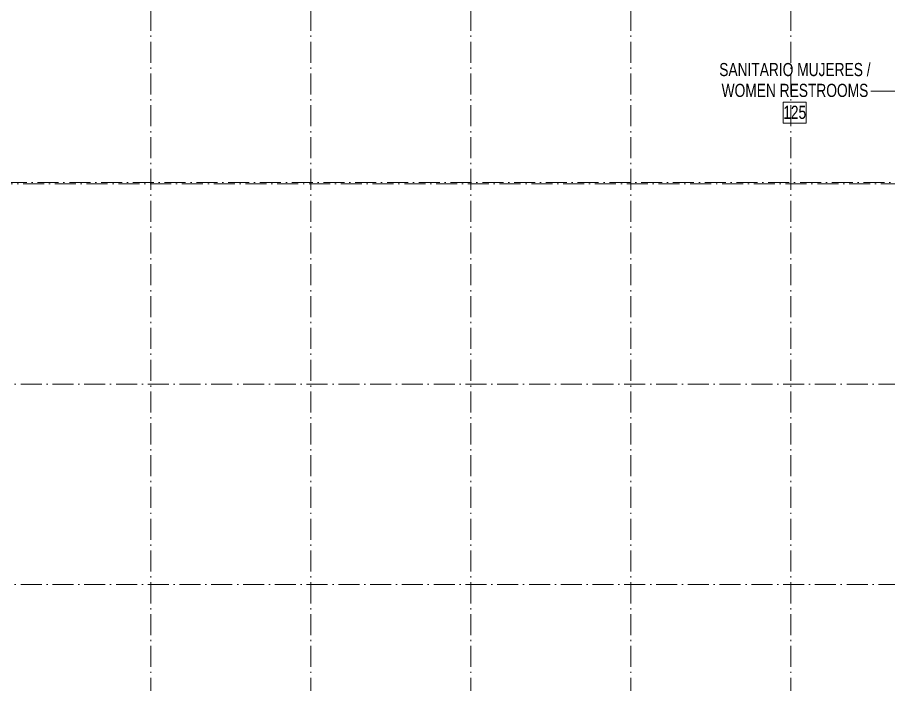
# Model space of a CAD drawing. Header units: metres. Extents: x -55 to 260, y -121 to 64.
# Drawn here: x 2 to 68.4, y -38.1 to 12.7 of the extents above; entities that cross this region are included whole.
import ezdxf

# ---------------------------------------------------------------- set-up
doc = ezdxf.new("R2010")
doc.units = ezdxf.units.M
doc.linetypes.add('01_Grid', pattern=[2.32, 1.6, -0.36, 0, -0.36])
doc.layers.add('03EJES-1', color=1, linetype='01_Grid', lineweight=5)
doc.layers.add('32NOMZON', color=2, linetype='Continuous', lineweight=5)
doc.styles.add('Arial_1', font='arial.ttf', dxfattribs={"width": 0.75, "height": 1})

msp = doc.modelspace()

# ---------------------------------------------------------------- linework, layer by layer
at = {"layer": '03EJES-1'}
for p, q in [((12.192, -60.96), (12.192, 60.317)), ((24.384, -60.96), (24.384, 60.317)), ((36.576, -60.96), (36.576, 60.317)), ((48.768, -60.96), (48.768, 60.317)), ((60.96, -60.96), (60.96, 60.317)), ((97.137, 0.102), (-40.571, 0.102)), ((195.256, -0.001), (-51.405, -0.001)), ((195.072, -15.24), (-51.405, -15.24)), ((195.072, -30.48), (-51.405, -30.48))]:
    msp.add_line(p, q, dxfattribs=at)
at = {"layer": '32NOMZON'}
msp.add_line((72.064, 7.046), (67.055, 7.046), dxfattribs=at)
at = {"layer": '32NOMZON', "flags": 128}
msp.add_lwpolyline([(60.367, 6.224), (62.129, 6.224), (62.129, 4.62), (60.367, 4.62)], close=True, dxfattribs=at)

# ---------------------------------------------------------------- texts
at = {"layer": '32NOMZON', "char_height": 1, "attachment_point": 1, "style": 'Arial_1'}
for s, insert, width in [('SANITARIO MUJERES /', (55.505, 9.201), 13.97341), ('WOMEN RESTROOMS', (55.683, 7.614), 13.5405), ('125', (60.375, 5.946), 2.0924)]:
    msp.add_mtext(s, dxfattribs=dict(at, insert=insert, width=width))

doc.saveas('drawing.dxf')
